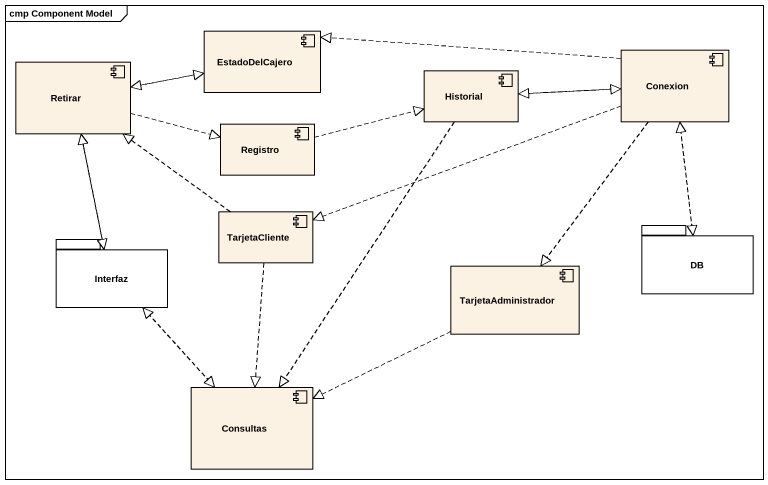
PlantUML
@startuml
mainframe cmp Component Model
component EstadoDelCajero
component Conexion
component Retirar
component Historial
component Registro
component TarjetaCliente
package Interfaz {
}
package DB {
}
component TarjetaAdministrador
component Consultas
EstadoDelCajero .left.|> Retirar
Conexion .left.|> EstadoDelCajero
Conexion .left.|> Historial
Conexion .left.|> TarjetaCliente
Conexion ..|> DB
Conexion ..|> TarjetaAdministrador
Retirar .right.|> EstadoDelCajero
Retirar .right.|> Registro
Retirar ..|> Interfaz
Historial .right.|> Conexion
Historial ..|> Consultas
Registro .right.|> Historial
TarjetaCliente .up.|> Retirar
TarjetaCliente ..|> Consultas
Interfaz .up.|> Retirar
Interfaz ..|> Consultas
DB .up.|> Conexion
TarjetaAdministrador .left.|> Consultas
Consultas .up.|> Interfaz
@enduml
